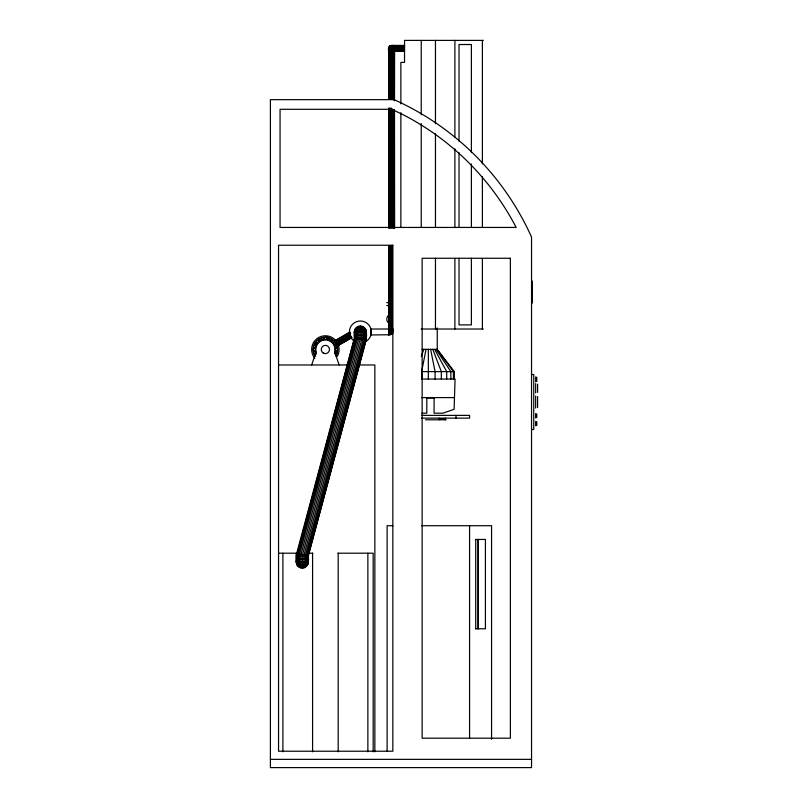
<?xml version="1.0" encoding="UTF-8"?>
<svg xmlns="http://www.w3.org/2000/svg" width="808" height="808" viewBox="0 0 808 808"><rect width="100%" height="100%" fill="white"/><g stroke="black" fill="none" stroke-linecap="round" stroke-linejoin="round"><path stroke-width="1.21" d="M393.658 45.561L394.617 48.43L393.849 51.399M404.535 50.995L393.88 50.995C395.445 48.995 394.647 44.329 391.385 45.561M394.011 50.53C395.294 48.874 394.536 45.036 391.981 45.561M404.535 50.53L393.87 50.53L394.536 47.662L392.718 45.561M389.274 46.945C391.325 43.107 396.859 47.642 393.749 50.53C396.193 40.945 385.982 48.187 388.789 50.298L389.082 50.651M388.789 319.948L388.981 318.413L389.082 320.665M296.768 553.147L296.364 556.217L308.232 556.217L365.903 340.996C366.832 335.855 367.832 326.432 360.368 326.048C354.318 326.068 353.591 333.411 354.439 337.926L296.768 553.147L308.232 556.217C309.08 560.732 308.353 568.075 302.303 568.095C294.819 567.822 295.991 558.177 296.364 553.197M296.566 556.217L354.631 337.976L354.641 330.452M296.364 562.156L296.566 560.621M393.779 50.53C397.193 47.026 390.052 42.935 388.789 47.662L388.789 99.374M366.307 331.987L365.509 334.956M388.688 333.472L391.829 332.169L393.132 329.018L370.821 329.018L370.821 331.987M296.566 560.469C294.122 570.872 312.555 568.549 307.444 559.085M296.566 560.035C294.425 569.428 312.181 567.458 307.444 558.793M389.082 49.965L388.789 48.753C389.951 45.521 396.859 47.844 393.749 50.783M421.625 379.043L421.625 371.619L426.038 349.359M311.646 364.974L316.09 351.985A9.625 9.625 0 0 1 325.382 339.875A9.625 9.625 0 0 1 334.684 351.985L339.128 364.974M421.19 356.389L423.887 349.359M388.789 318.413L389.082 317.696M365.509 335.057C370.852 324.291 349.894 324.291 355.227 335.057M365.509 335.35C370.519 325.574 350.228 325.574 355.227 335.35M365.509 335.825C369.892 327.634 350.844 327.634 355.227 335.825M297.152 558.318C292.769 566.509 311.827 566.509 307.444 558.318M388.709 329.119L392.981 330.169M365.509 336.441L366.307 334.956C364.539 330.826 356.197 330.826 354.439 334.956L355.227 336.441M297.152 557.702L296.364 559.187C298.132 563.317 306.464 563.317 308.232 559.187L307.444 557.702M393.749 50.641C397.829 45.915 386.527 44.561 389.082 50.106M390.234 46.329L390.769 45.854L390.173 45.854L390.173 99.344M392.597 332.936L388.688 334.552M390.224 334.754L392.88 333.219L388.688 329.018L390.224 334.754L370.821 334.956L370.821 332.755M393.749 50.965C397.082 48.177 387.638 47.268 389.082 50.349M365.509 337.158L366.307 336.391L365.509 335.623L360.368 334.855L355.227 335.623L354.439 336.391L355.227 337.158M297.152 556.985L296.364 557.752L297.152 558.52L302.303 559.288L307.444 558.52L308.232 557.752L307.444 556.985M335.057 340.602L349.975 331.987M335.199 340.865L349.056 332.856M335.441 341.269L350.359 332.654M335.744 341.804L350.672 333.189M336.098 342.42L349.965 334.421M336.34 343.178L349.955 335.31M336.865 343.754L350.733 335.754M337.229 344.37L351.086 336.37M337.532 344.905L351.399 336.906M337.774 345.319L351.631 337.31M337.916 345.571L351.783 337.572M337.966 345.662L351.834 337.653M388.789 329.401L389.082 245.733M391.597 334.068L388.688 334.855M393.749 51.167C396.597 49.611 387.779 49.106 389.082 51.015M388.688 329.886L389.557 329.018L389.557 245.733M388.688 330.502L390.173 329.018L390.173 245.733M388.688 331.219L390.244 330.573L390.88 329.018L390.88 245.733M388.688 331.987L390.779 331.118L391.648 329.018L391.648 245.733M388.688 332.755L391.325 331.664L392.425 329.018L392.425 245.733M388.688 334.088L391.213 333.411L393.072 331.553L388.688 329.018L391.648 334.159M483.315 40.4L404.535 40.4L404.535 62.388L400.859 62.388L400.859 103.909M404.535 45.46L391.648 45.46L391.648 99.344M404.535 45.561L390.88 45.561L390.88 99.344M404.535 45.854L393.132 45.854L393.132 99.344M391.042 46.329L389.557 46.329L389.557 99.344M404.535 46.329L393.749 46.329L393.749 99.344M389.82 46.945L389.082 46.945L389.082 99.344M404.535 46.945L394.233 46.945L394.223 100.636M394.546 47.662L404.535 47.662M394.617 48.43L404.535 48.43M394.546 49.197L404.535 49.197M394.233 49.914L404.535 49.914M388.688 51.399L404.535 51.399M386.709 302.626L389.183 302.626M386.709 305.596L389.183 305.596M421.231 329.018L483.315 329.018M366.307 337.926L354.439 337.926L365.903 340.996M422.049 349.359L437.249 349.359L454.318 371.619L454.318 379.043M278.831 364.974L347.743 364.974M360.368 364.974L374.861 364.974L374.861 751.793M421.625 371.619L454.318 371.619M531.543 374.528L533.745 374.528L533.745 429.502L531.543 429.502M421.433 379.043L455.066 379.043L454.116 409.292L442.986 413.181L434.078 413.181L434.078 397.597M421.433 397.597L454.147 397.597M426.806 398.061L434.28 398.061M421.917 413.181L426.806 413.181L426.806 397.597M421.443 415.383L469.579 415.383L469.579 418.13L421.443 418.13M439.108 418.958L445.289 418.958M425.594 419.786L446.208 419.786M392.839 525.715L387.113 525.715L387.113 751.218M421.695 525.715L491.567 525.715L491.567 739.259M475.427 539.451L485.416 539.451L485.416 628.786L475.427 628.786M278.659 553.197L297.233 553.197M307.808 553.197L312.827 553.197M337.946 553.197L373.175 553.197L373.175 751.814M270.407 759.358L531.543 759.358M314.676 355.682A12.373 12.373 0 0 1 325.382 337.128L328.583 337.552M436.946 349.359L453.429 371.619L453.429 379.043M436.057 349.359L450.844 371.619L450.844 379.043M434.643 349.359L446.713 371.619L446.713 379.043M388.789 49.197L389.082 49.914M355.227 334.956L354.439 331.987M349.753 334.835L350.854 337.481M307.444 559.187L308.232 562.156M432.795 349.359L441.33 371.619L441.33 379.043M430.644 349.359L435.068 371.619L435.068 379.043M537.593 384.154L537.593 392.395M537.593 396.516L537.593 407.515M536.764 377.144L536.764 381.538M536.764 413.837L536.764 417.685M536.764 421.675L536.764 425.523M535.664 376.871L535.664 381.81M535.664 383.598L535.664 392.951M535.664 395.971L535.664 408.06M535.664 413.565L535.664 417.958M535.664 421.392L535.664 425.796M532.371 281.073L532.371 303.061M482.386 40.4L482.386 163.913M482.386 176.518L482.386 226.927M482.386 258.439L482.386 329.018M478.255 539.451L478.255 628.786M478.043 539.451L478.043 628.786M475.72 539.451L475.72 628.786M471.387 152.651L471.387 44.521L459.015 44.521L459.015 141.329M471.387 163.963L471.387 226.826M471.387 258.257L471.387 324.897L459.015 324.897L459.015 258.257M469.579 525.715L469.579 738.189M459.015 152.651L459.015 226.826M455.985 415.383L455.985 418.13M454.894 40.4L454.894 137.451M454.894 148.793L454.894 226.927M454.894 258.439L454.894 329.018M445.289 418.13L445.289 419.786M439.34 418.13L439.34 419.786M437.249 327.937L437.249 349.359M435.462 40.4L435.462 123.735M435.462 133.663L435.462 226.927M435.462 258.257L435.462 329.018M428.341 349.359L428.341 379.043M421.231 40.4L421.231 114.756M421.231 123.584L421.231 226.927M400.859 112.716L400.859 227.21M394.617 45.46L394.516 100.636M394.516 110.706L394.617 228.068M394.223 109.444L394.223 228.068M393.749 109.444L393.749 228.068M393.132 109.444L393.132 228.068M392.425 45.561L392.425 99.344M392.425 109.444L392.425 228.068M391.648 108.181L391.648 228.068M390.88 108.181L390.88 228.068M390.173 108.181L390.173 228.068M389.557 108.181L389.557 228.068M389.082 108.181L389.082 228.068M388.789 108.181L388.789 228.068M388.688 245.733L388.688 334.956M367.872 553.197L367.872 751.814M366.105 330.452L365.711 340.946L308.04 556.167L308.03 563.691M365.509 329.018L365.135 340.794L307.464 556.015L307.444 565.125M364.57 327.785L364.226 340.552L306.555 555.773L306.495 566.357M363.337 326.846L363.034 340.229L305.363 555.45L305.262 567.297M361.913 326.25L361.651 339.855L303.99 555.076L303.838 567.893M360.368 326.048L360.166 339.461L302.505 554.682L302.303 568.095M358.833 326.25L358.681 339.067L301.02 554.288L300.758 567.893M357.399 326.846L357.298 338.693L299.637 553.914L299.334 567.297M356.176 327.785L356.116 338.37L298.445 553.591L298.101 566.357M355.227 329.018L355.207 338.128L297.536 553.349L297.152 565.125M338.188 553.197L338.188 751.814M312.585 553.197L312.585 751.814M296.566 553.197L296.566 563.691M282.901 553.197L282.901 751.814M354.066 340.996A10.999 10.999 0 0 1 352.369 324.442A10.999 10.999 0 0 1 368.993 325.169A10.999 10.999 0 0 1 365.873 341.511M314.857 358.338A13.746 13.746 0 0 1 315.393 340.067A13.746 13.746 0 0 1 333.593 338.471A13.746 13.746 0 0 1 337.289 356.368M334.906 353.894A1.101 1.101 0 0 1 335.684 355.772M315.575 356.055A1.101 1.101 0 0 1 314.847 354.571A1.101 1.101 0 0 1 316.413 354.045M325.382 337.128A12.373 12.373 0 0 1 336.098 355.682M389.183 323.463A4.949 4.949 0 0 1 389.183 314.888M394.102 99.657L270.407 99.657L270.407 767.6L531.543 767.6L531.543 237.097A273.235 273.235 0 0 0 394.102 99.657M391.89 109.302L280.063 109.302L280.063 227.442L516.13 227.442L515.756 226.674A263.58 263.58 0 0 0 404.525 115.443L391.89 109.302M392.839 245.238L278.548 245.238L278.548 751.218L392.839 751.218L392.839 245.238M510.373 258.257L422.14 258.257L422.14 738.189L510.373 738.189L510.373 258.257M332.613 342.673A1.101 1.101 0 0 0 334.26 341.723A1.101 1.101 0 0 0 332.613 340.774A1.101 1.101 0 0 0 332.613 342.673M335.835 350.45A1.101 1.101 0 0 0 337.481 349.5A1.101 1.101 0 0 0 335.835 348.541A1.101 1.101 0 0 0 335.835 350.45M330.331 340.925A1.101 1.101 0 0 0 331.987 339.976A1.101 1.101 0 0 0 330.331 339.027A1.101 1.101 0 0 0 330.331 340.925M323.321 353.066A4.121 4.121 0 0 0 329.512 349.5A4.121 4.121 0 0 0 323.321 345.925A4.121 4.121 0 0 0 323.321 353.066M334.361 344.955A1.101 1.101 0 0 0 336.007 343.996A1.101 1.101 0 0 0 334.361 343.046A1.101 1.101 0 0 0 334.361 344.955M335.229 347.43A1.101 1.101 0 0 0 337.067 346.935A1.101 1.101 0 0 0 335.724 345.592A1.101 1.101 0 0 0 335.229 347.43M335.461 353.298A1.101 1.101 0 0 0 337.108 352.339A1.101 1.101 0 0 0 335.461 351.389A1.101 1.101 0 0 0 335.461 353.298M321.766 339.653A1.101 1.101 0 0 0 323.604 339.158A1.101 1.101 0 0 0 322.261 337.815A1.101 1.101 0 0 0 321.766 339.653M317.059 342.673A1.101 1.101 0 0 0 318.716 341.723A1.101 1.101 0 0 0 317.059 340.774A1.101 1.101 0 0 0 317.059 342.673M313.837 350.45A1.101 1.101 0 0 0 315.494 349.5A1.101 1.101 0 0 0 313.837 348.541A1.101 1.101 0 0 0 313.837 350.45M314.211 347.602A1.101 1.101 0 0 0 315.867 346.652A1.101 1.101 0 0 0 314.211 345.703A1.101 1.101 0 0 0 314.211 347.602M314.211 353.298A1.101 1.101 0 0 0 315.867 352.339A1.101 1.101 0 0 0 314.211 351.389A1.101 1.101 0 0 0 314.211 353.298M327.684 339.825A1.101 1.101 0 0 0 329.331 338.875A1.101 1.101 0 0 0 327.684 337.926A1.101 1.101 0 0 0 327.684 339.825M319.342 340.925A1.101 1.101 0 0 0 320.988 339.976A1.101 1.101 0 0 0 319.342 339.027A1.101 1.101 0 0 0 319.342 340.925M315.312 344.955A1.101 1.101 0 0 0 316.968 343.996A1.101 1.101 0 0 0 315.312 343.046A1.101 1.101 0 0 0 315.312 344.955M324.836 339.451A1.101 1.101 0 0 0 326.483 338.501A1.101 1.101 0 0 0 324.836 337.552A1.101 1.101 0 0 0 324.836 339.451"/></g></svg>
